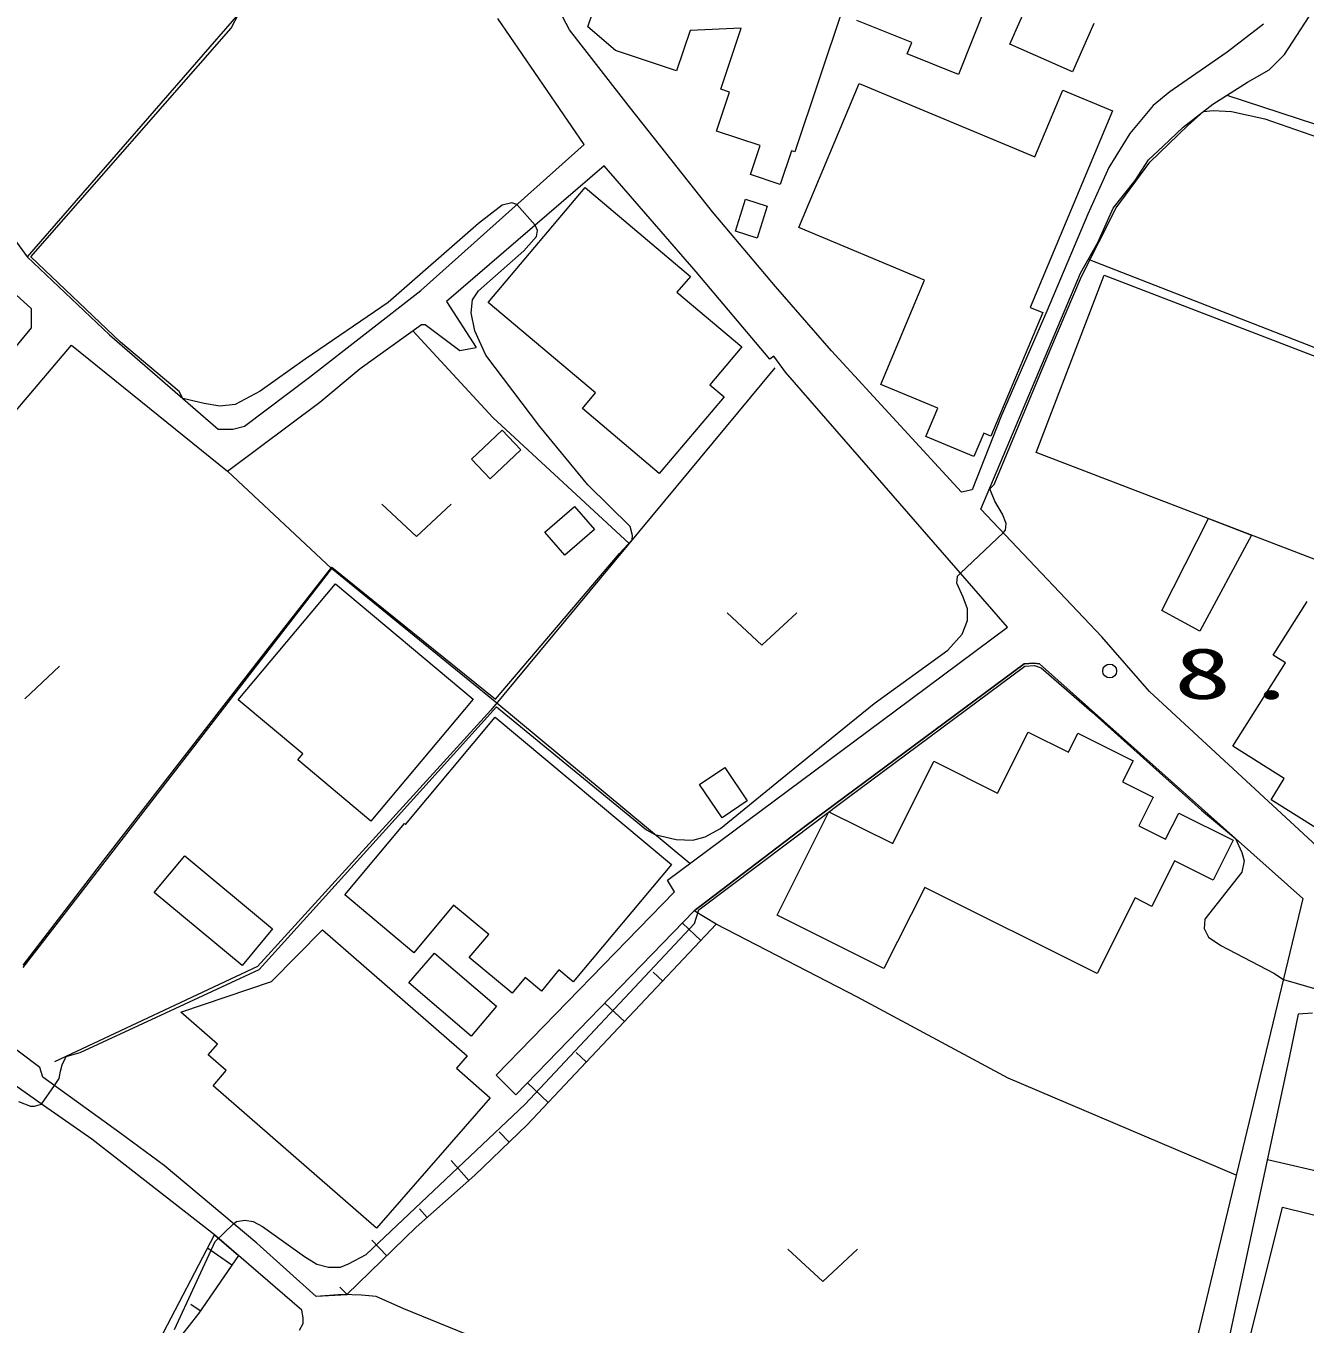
# Model space of a CAD drawing. Units: millimetres on the paper. Extents: x 20 to 1662, y 20 to 574.
# Drawn here: x 57.11 to 70.9, y 121.47 to 135.47 of the extents above; entities that cross this region are included whole.
import ezdxf

# ---------------------------------------------------------------- set-up
doc = ezdxf.new("R2010")
doc.units = ezdxf.units.MM
doc.layers.add('D-SUV', color=8, linetype='Continuous', lineweight=13)
doc.styles.add('ＭＳ ゴシック', font='')
doc.styles.get('ＭＳ ゴシック').set_extended_font_data('MS Gothic')

msp = doc.modelspace()

# ---------------------------------------------------------------- linework, layer by layer
at = {"layer": 'D-SUV'}
for p, q in [((68.097, 137.291), (67.161, 134.943)), ((63.165, 135.457), (63.727, 137.145)), ((62.965, 135.423), (62.347, 136.607)), ((70.677, 135.159), (71.307, 136.137)), ((65.917, 135.665), (65.397, 134.107)), ((67.713, 135.271), (67.945, 135.793)), ((59.401, 135.599), (57.119, 132.977)), ((59.317, 135.443), (59.401, 135.599)), ((63.125, 134.187), (62.193, 135.547)), ((66.657, 135.289), (66.063, 135.525)), ((57.157, 132.977), (59.317, 135.443)), ((63.625, 134.581), (62.965, 135.423)), ((63.461, 135.201), (63.165, 135.457)), ((64.267, 135.417), (64.121, 134.981)), ((64.817, 135.443), (64.267, 135.417)), ((64.597, 134.783), (64.817, 135.443)), ((68.621, 135.493), (68.389, 134.971)), ((70.449, 135.487), (70.057, 135.185)), ((66.607, 135.165), (66.657, 135.289)), ((68.389, 134.971), (67.713, 135.271)), ((64.121, 134.981), (63.461, 135.201)), ((67.161, 134.943), (66.607, 135.165)), ((70.057, 135.185), (69.441, 134.757)), ((70.511, 134.993), (70.677, 135.159)), ((70.275, 134.859), (70.511, 134.993)), ((65.439, 133.291), (66.091, 134.847)), ((66.091, 134.847), (67.985, 134.053)), ((69.903, 134.621), (70.275, 134.859)), ((64.551, 134.331), (64.691, 134.751)), ((64.691, 134.751), (64.597, 134.783)), ((67.985, 134.053), (68.285, 134.773)), ((68.285, 134.773), (68.821, 134.549)), ((69.441, 134.757), (69.261, 134.607)), ((70.053, 134.719), (73.881, 133.467)), ((64.507, 133.461), (63.625, 134.581)), ((68.821, 134.549), (67.935, 132.431)), ((69.261, 134.607), (69.009, 134.305)), ((69.583, 134.375), (69.903, 134.621)), ((69.633, 134.393), (69.801, 134.543)), ((69.801, 134.543), (69.905, 134.555)), ((69.905, 134.555), (70.105, 134.545)), ((70.105, 134.545), (70.463, 134.465)), ((70.463, 134.465), (71.927, 133.955)), ((65.023, 134.175), (64.551, 134.331)), ((69.009, 134.305), (68.781, 133.939)), ((69.223, 133.997), (69.633, 134.393)), ((69.367, 134.169), (69.583, 134.375)), ((61.363, 132.613), (63.125, 134.187)), ((64.919, 133.863), (65.023, 134.175)), ((65.359, 134.121), (65.239, 133.757)), ((65.397, 134.107), (65.359, 134.121)), ((69.211, 134.023), (69.367, 134.169)), ((68.859, 133.503), (69.223, 133.997)), ((69.065, 133.799), (69.211, 134.023)), ((56.447, 133.881), (57.119, 132.977)), ((63.341, 133.957), (61.639, 132.493)), ((64.333, 132.813), (63.341, 133.957)), ((65.239, 133.757), (64.919, 133.863)), ((68.781, 133.939), (68.555, 133.435)), ((55.731, 133.721), (57.161, 132.419)), ((62.091, 132.483), (63.135, 133.723)), ((63.135, 133.723), (64.271, 132.765)), ((68.829, 133.501), (69.065, 133.799)), ((64.755, 133.253), (64.863, 133.597)), ((64.863, 133.597), (65.099, 133.521)), ((62.241, 133.533), (61.987, 133.337)), ((62.343, 133.559), (62.241, 133.533)), ((62.399, 133.539), (62.343, 133.559)), ((62.597, 133.317), (62.399, 133.539)), ((65.189, 132.655), (64.507, 133.461)), ((65.099, 133.521), (64.991, 133.177)), ((68.555, 133.435), (68.113, 132.391)), ((68.487, 132.765), (68.859, 133.503)), ((68.663, 133.129), (68.829, 133.501)), ((61.987, 133.337), (61.011, 132.485)), ((62.623, 133.261), (62.597, 133.317)), ((66.795, 132.723), (65.439, 133.291)), ((62.473, 133.041), (62.611, 133.195)), ((62.611, 133.195), (62.623, 133.261)), ((64.991, 133.177), (64.755, 133.253)), ((61.985, 132.611), (62.473, 133.041)), ((68.477, 132.799), (68.663, 133.129)), ((57.119, 132.977), (58.007, 132.135)), ((57.119, 132.977), (58.007, 132.135)), ((58.127, 132.055), (57.157, 132.977)), ((72.773, 131.303), (68.561, 132.947)), ((64.271, 132.765), (64.125, 132.595)), ((65.127, 131.873), (64.333, 132.813)), ((66.325, 131.599), (66.795, 132.723)), ((67.403, 130.253), (68.477, 132.799)), ((67.997, 130.865), (68.733, 132.777)), ((68.147, 131.963), (68.487, 132.765)), ((68.733, 132.777), (71.509, 131.709)), ((60.163, 131.679), (61.363, 132.613)), ((61.921, 132.513), (61.985, 132.611)), ((64.125, 132.595), (64.825, 132.005)), ((65.793, 131.961), (65.189, 132.655)), ((61.011, 132.485), (60.117, 131.873)), ((61.639, 132.493), (61.959, 131.997)), ((61.905, 132.371), (61.921, 132.513)), ((63.247, 131.509), (62.091, 132.483)), ((57.161, 132.419), (57.161, 132.211)), ((61.945, 132.177), (61.905, 132.371)), ((68.069, 132.375), (67.511, 131.043)), ((68.113, 132.391), (67.621, 131.257)), ((67.935, 132.431), (68.069, 132.375)), ((57.161, 132.211), (55.339, 129.991)), ((60.709, 131.771), (61.369, 132.245)), ((62.141, 131.243), (61.277, 132.179)), ((61.369, 132.245), (61.411, 132.245)), ((61.411, 132.245), (61.783, 131.967)), ((62.063, 131.917), (61.945, 132.177)), ((55.647, 129.725), (57.597, 132.025)), ((57.597, 132.025), (59.279, 130.663)), ((58.007, 132.135), (59.179, 131.119)), ((58.007, 132.135), (59.179, 131.119)), ((58.757, 131.525), (58.127, 132.055)), ((61.783, 131.967), (61.959, 131.997)), ((62.647, 131.145), (62.063, 131.917)), ((64.825, 132.005), (64.481, 131.595)), ((65.169, 131.905), (65.127, 131.873)), ((65.295, 131.733), (65.169, 131.905)), ((67.193, 130.437), (65.793, 131.961)), ((67.547, 130.519), (68.147, 131.963)), ((60.117, 131.873), (59.631, 131.527)), ((60.275, 131.409), (60.709, 131.771)), ((65.179, 131.779), (62.119, 128.087)), ((59.461, 131.149), (60.163, 131.679)), ((67.689, 128.981), (65.295, 131.733)), ((58.799, 131.449), (58.757, 131.525)), ((59.631, 131.527), (59.363, 131.385)), ((63.105, 131.339), (63.247, 131.509)), ((64.633, 131.467), (63.935, 130.639)), ((64.481, 131.595), (64.633, 131.467)), ((66.937, 131.343), (66.325, 131.599)), ((59.029, 131.393), (58.799, 131.449)), ((59.197, 131.367), (59.029, 131.393)), ((59.363, 131.385), (59.197, 131.367)), ((59.279, 130.663), (60.275, 131.409)), ((63.935, 130.639), (63.105, 131.339)), ((66.809, 131.039), (66.937, 131.343)), ((63.609, 129.885), (62.141, 131.243)), ((67.621, 131.257), (67.307, 130.463)), ((59.179, 131.119), (59.335, 131.119)), ((59.335, 131.119), (59.461, 131.149)), ((61.911, 130.793), (62.241, 131.105)), ((62.241, 131.105), (62.441, 130.893)), ((63.165, 130.517), (62.647, 131.145)), ((67.433, 131.075), (67.325, 130.823)), ((67.511, 131.043), (67.433, 131.075)), ((67.325, 130.823), (66.809, 131.039)), ((62.111, 130.581), (61.911, 130.793)), ((62.441, 130.893), (62.111, 130.581)), ((71.135, 129.661), (67.997, 130.865)), ((59.279, 130.663), (60.401, 129.613)), ((63.619, 130.067), (63.165, 130.517)), ((67.497, 130.473), (67.547, 130.519)), ((67.307, 130.463), (67.193, 130.437)), ((67.553, 130.341), (67.497, 130.473)), ((67.635, 130.199), (67.553, 130.341)), ((61.317, 129.96), (60.942, 130.31)), ((61.692, 130.31), (61.317, 129.96)), ((62.699, 130.007), (63.019, 130.285)), ((63.019, 130.285), (63.237, 130.035)), ((68.705, 128.877), (67.403, 130.253)), ((63.647, 129.969), (63.619, 130.067)), ((67.675, 130.099), (67.635, 130.199)), ((67.669, 130.027), (67.675, 130.099)), ((69.353, 129.161), (69.857, 130.153)), ((69.857, 130.153), (70.321, 129.973)), ((62.917, 129.757), (62.699, 130.007)), ((63.237, 130.035), (62.917, 129.757)), ((63.505, 129.777), (63.643, 129.925)), ((63.643, 129.925), (63.647, 129.969)), ((67.183, 129.565), (67.643, 130.001)), ((67.643, 130.001), (67.669, 130.027)), ((70.321, 129.973), (69.761, 128.939)), ((62.167, 128.205), (63.505, 129.777)), ((60.401, 129.613), (57.071, 125.313)), ((59.691, 128.719), (60.403, 129.629)), ((62.183, 128.163), (60.401, 129.613)), ((60.403, 129.629), (62.167, 128.205)), ((67.143, 129.455), (67.149, 129.531)), ((67.149, 129.531), (67.183, 129.565)), ((59.395, 128.199), (60.445, 129.449)), ((60.445, 129.449), (61.929, 128.207)), ((67.211, 129.307), (67.143, 129.455)), ((67.257, 129.181), (67.211, 129.307)), ((70.555, 128.681), (70.919, 129.259)), ((65.041, 128.788), (64.666, 129.138)), ((65.416, 129.138), (65.041, 128.788)), ((67.257, 129.053), (67.257, 129.181)), ((69.761, 128.939), (69.353, 129.161)), ((66.479, 128.081), (67.689, 128.981)), ((67.201, 128.907), (67.257, 129.053)), ((67.047, 128.733), (67.201, 128.907)), ((69.221, 128.289), (68.705, 128.877)), ((57.945, 126.469), (59.691, 128.719)), ((66.253, 128.159), (67.047, 128.733)), ((70.685, 128.599), (70.555, 128.681)), ((57.468, 128.56), (57.093, 128.21)), ((65.505, 126.831), (67.869, 128.585)), ((67.869, 128.585), (65.505, 126.831)), ((65.959, 127.137), (67.875, 128.563)), ((67.869, 128.585), (67.973, 128.595)), ((67.973, 128.595), (67.869, 128.585)), ((67.875, 128.563), (67.981, 128.567)), ((67.973, 128.595), (68.035, 128.585)), ((68.035, 128.585), (67.973, 128.595)), ((67.981, 128.567), (68.053, 128.545)), ((68.035, 128.585), (70.875, 126.055)), ((70.149, 126.701), (68.035, 128.585)), ((68.053, 128.545), (68.597, 128.069)), ((70.119, 127.697), (70.685, 128.599)), ((71.119, 126.535), (69.221, 128.289)), ((60.091, 127.615), (59.395, 128.199)), ((61.929, 128.207), (60.825, 126.889)), ((61.085, 126.911), (62.181, 128.121)), ((62.181, 128.121), (63.797, 126.795)), ((64.263, 126.433), (62.183, 128.163)), ((65.339, 127.417), (66.253, 128.159)), ((62.119, 128.087), (59.601, 125.321)), ((61.199, 126.855), (62.165, 128.011)), ((62.165, 128.011), (64.065, 126.423)), ((64.023, 126.255), (66.479, 128.081)), ((68.597, 128.069), (69.781, 127.009)), ((67.581, 127.191), (67.911, 127.851)), ((67.911, 127.851), (68.345, 127.633)), ((68.345, 127.633), (68.449, 127.839)), ((68.449, 127.839), (69.043, 127.541)), ((70.673, 127.349), (70.119, 127.697)), ((60.037, 127.551), (60.091, 127.615)), ((60.825, 126.889), (60.037, 127.551)), ((69.043, 127.541), (68.929, 127.315)), ((64.369, 127.285), (64.641, 127.469)), ((64.595, 126.809), (65.339, 127.417)), ((64.641, 127.469), (64.883, 127.109)), ((66.451, 126.647), (66.895, 127.535)), ((66.895, 127.535), (67.581, 127.191)), ((64.611, 126.925), (64.369, 127.285)), ((68.929, 127.315), (69.259, 127.149)), ((70.531, 127.121), (70.673, 127.349)), ((64.361, 125.933), (65.959, 127.137)), ((69.259, 127.149), (69.105, 126.839)), ((71.043, 126.799), (70.531, 127.121)), ((64.883, 127.109), (64.611, 126.925)), ((65.205, 125.877), (65.763, 126.991)), ((65.763, 126.991), (66.451, 126.647)), ((69.781, 127.009), (70.149, 126.701)), ((59.621, 125.289), (61.085, 126.911)), ((60.543, 126.095), (61.187, 126.865)), ((61.187, 126.865), (61.199, 126.855)), ((69.393, 126.695), (69.535, 126.977)), ((69.535, 126.977), (70.121, 126.683)), ((63.797, 126.795), (63.887, 126.747)), ((63.887, 126.747), (64.117, 126.693)), ((64.297, 126.685), (64.429, 126.719)), ((64.311, 125.921), (65.505, 126.831)), ((65.505, 126.831), (64.311, 125.921)), ((64.429, 126.719), (64.595, 126.809)), ((69.105, 126.839), (69.393, 126.695)), ((70.149, 126.701), (70.215, 126.553)), ((64.117, 126.693), (64.297, 126.685)), ((70.121, 126.683), (69.907, 126.255)), ((57.077, 125.337), (57.945, 126.469)), ((58.489, 126.119), (58.819, 126.515)), ((58.819, 126.515), (59.765, 125.729)), ((64.065, 126.423), (63.007, 125.157)), ((69.491, 126.463), (69.245, 125.971)), ((69.907, 126.255), (69.491, 126.463)), ((70.215, 126.553), (70.241, 126.461)), ((70.241, 126.461), (70.215, 126.341)), ((70.215, 126.341), (69.817, 125.831)), ((64.097, 126.129), (64.023, 126.255)), ((66.797, 126.175), (66.357, 125.299)), ((68.655, 125.245), (66.797, 126.175)), ((59.437, 125.333), (58.489, 126.119)), ((61.289, 125.471), (60.543, 126.095)), ((62.175, 124.149), (64.097, 126.129)), ((69.065, 126.063), (68.655, 125.245)), ((69.245, 125.971), (69.065, 126.063)), ((70.875, 126.055), (70.411, 124.127)), ((61.717, 125.985), (61.289, 125.471)), ((62.095, 125.669), (61.717, 125.985)), ((64.311, 125.921), (62.389, 123.939)), ((62.389, 123.939), (64.311, 125.921)), ((64.547, 125.777), (64.311, 125.921)), ((64.313, 125.785), (64.361, 125.933)), ((66.357, 125.299), (65.205, 125.877)), ((59.765, 125.729), (59.437, 125.333)), ((62.489, 123.837), (64.313, 125.785)), ((64.547, 125.777), (63.551, 124.721)), ((64.381, 125.603), (64.183, 125.789)), ((66.071, 124.993), (64.547, 125.777)), ((69.817, 125.831), (69.809, 125.731)), ((69.809, 125.731), (69.857, 125.639)), ((59.753, 125.161), (60.303, 125.717)), ((60.303, 125.717), (61.863, 124.359)), ((61.885, 125.419), (62.095, 125.669)), ((69.857, 125.639), (69.989, 125.547)), ((61.235, 125.145), (61.511, 125.467)), ((61.511, 125.467), (62.181, 124.893)), ((69.989, 125.547), (70.559, 125.249)), ((59.601, 125.321), (57.415, 124.293)), ((62.347, 125.035), (61.885, 125.419)), ((58.515, 124.777), (59.621, 125.289)), ((58.775, 124.829), (59.753, 125.161)), ((62.489, 125.203), (62.347, 125.035)), ((62.663, 125.057), (62.489, 125.203)), ((62.853, 125.285), (62.663, 125.057)), ((63.007, 125.157), (62.853, 125.285)), ((63.971, 125.165), (63.867, 125.261)), ((70.559, 125.249), (70.665, 125.183)), ((70.665, 125.183), (71.051, 125.071)), ((61.905, 124.571), (61.235, 125.145)), ((62.181, 124.893), (61.905, 124.571)), ((63.559, 124.729), (63.349, 124.927)), ((67.695, 124.117), (66.071, 124.993)), ((57.255, 124.233), (56.397, 124.871)), ((57.689, 124.393), (58.515, 124.777)), ((59.171, 124.485), (58.775, 124.829)), ((70.823, 124.809), (70.731, 124.355)), ((70.979, 124.819), (70.823, 124.809)), ((63.551, 124.721), (62.509, 123.615)), ((59.069, 124.369), (59.171, 124.485)), ((57.495, 124.261), (57.539, 124.353)), ((57.539, 124.353), (57.689, 124.393)), ((59.265, 124.199), (59.069, 124.369)), ((61.863, 124.359), (61.747, 124.225)), ((63.147, 124.293), (63.039, 124.395)), ((70.731, 124.355), (69.861, 120.301)), ((57.289, 124.127), (57.255, 124.233)), ((57.465, 124.113), (57.477, 124.195)), ((57.477, 124.195), (57.495, 124.261)), ((59.123, 124.035), (59.265, 124.199)), ((61.747, 124.225), (62.111, 123.907)), ((57.295, 123.823), (56.799, 124.173)), ((58.117, 123.527), (57.289, 124.127)), ((57.415, 124.037), (57.465, 124.113)), ((62.175, 124.149), (62.389, 123.939)), ((62.735, 123.855), (62.513, 124.067)), ((70.155, 123.071), (67.695, 124.117)), ((70.411, 124.127), (69.219, 119.195)), ((57.273, 123.839), (57.415, 124.037)), ((60.885, 122.499), (59.123, 124.035)), ((62.111, 123.907), (60.885, 122.499)), ((57.027, 123.867), (57.155, 123.817)), ((57.155, 123.817), (57.199, 123.817)), ((57.199, 123.817), (57.273, 123.839)), ((57.817, 123.459), (57.295, 123.823)), ((60.773, 122.217), (62.489, 123.837)), ((58.595, 123.175), (58.117, 123.527)), ((62.509, 123.615), (61.947, 123.071)), ((62.315, 123.427), (62.209, 123.539)), ((59.137, 122.427), (57.817, 123.459)), ((61.881, 123.013), (61.689, 123.231)), ((70.491, 123.241), (71.607, 122.983)), ((59.595, 122.337), (58.595, 123.175)), ((61.947, 123.071), (61.313, 122.509)), ((61.433, 122.615), (61.349, 122.709)), ((70.199, 120.905), (70.653, 122.727)), ((70.653, 122.727), (73.199, 122.091)), ((59.145, 122.357), (59.345, 122.547)), ((59.345, 122.547), (59.377, 122.573)), ((59.377, 122.573), (59.465, 122.585)), ((59.465, 122.585), (59.555, 122.573)), ((59.555, 122.573), (59.655, 122.519)), ((59.655, 122.519), (60.109, 122.193)), ((61.313, 122.509), (60.567, 121.783)), ((58.547, 121.291), (59.137, 122.427)), ((60.081, 121.617), (59.137, 122.427)), ((59.137, 122.427), (59.397, 122.205)), ((60.997, 122.201), (60.835, 122.369)), ((58.709, 121.407), (59.145, 122.357)), ((59.327, 122.101), (59.063, 122.283)), ((60.235, 121.763), (59.595, 122.337)), ((65.697, 121.924), (65.322, 122.274)), ((66.072, 122.274), (65.697, 121.924)), ((59.397, 122.205), (58.969, 121.585)), ((60.109, 122.193), (60.241, 122.111)), ((60.241, 122.111), (60.369, 122.081)), ((60.369, 122.081), (60.497, 122.081)), ((60.497, 122.081), (60.585, 122.117)), ((60.585, 122.117), (60.773, 122.217)), ((60.569, 121.783), (60.491, 121.863)), ((58.985, 121.609), (58.885, 121.677)), ((60.519, 121.783), (60.235, 121.763)), ((60.569, 121.781), (60.235, 121.763)), ((60.725, 121.777), (60.519, 121.783)), ((60.883, 121.763), (60.725, 121.777)), ((61.181, 121.631), (60.883, 121.763)), ((58.969, 121.585), (58.653, 121.179)), ((60.093, 121.533), (60.081, 121.617)), ((60.093, 121.473), (60.093, 121.533)), ((62.943, 120.913), (61.181, 121.631)), ((60.057, 121.399), (60.093, 121.473))]:
    msp.add_line(p, q, dxfattribs=at)
msp.add_circle((68.791, 128.509), 0.075, dxfattribs=at)

# ---------------------------------------------------------------- texts
at = {"layer": 'D-SUV', "insert": (69.485, 128.199), "char_height": 0.5499, "attachment_point": 7, "style": 'ＭＳ ゴシック'}
msp.add_mtext('\\T1.2;\\W1.65;8.5', dxfattribs=at)

doc.saveas('drawing.dxf')
